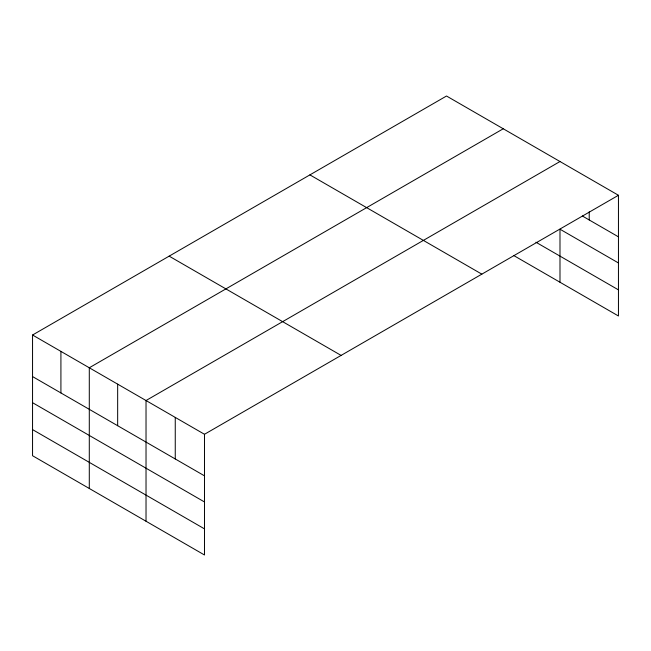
<?xml version="1.0" encoding="UTF-8"?>
<svg xmlns="http://www.w3.org/2000/svg" width="651" height="651" viewBox="0 0 651 651"><rect width="100%" height="100%" fill="white"/><g stroke="black" fill="none" stroke-linecap="round" stroke-linejoin="round"><path stroke-width="0.98" d="M618.45 195.276L446.513 96.014L32.55 335.013L32.55 455.724L204.487 554.986L204.487 434.282L618.45 195.276L618.45 315.987L513.566 255.436M503.256 128.768L89.293 367.766L89.293 488.478M559.99 161.529L146.027 400.528L146.027 521.239M582.344 215.994L618.45 236.842M618.45 262.955L559.99 229.209L559.99 282.241M535.919 242.221L618.45 289.866M309.909 174.883L481.846 274.152M169.154 256.144L341.091 355.405M32.55 335.013L204.487 434.282M32.55 376.571L204.487 475.84M32.55 402.692L204.487 501.954M32.55 429.603L204.487 528.864M589.22 211.852L589.22 219.965M175.257 417.405L175.257 458.963M117.66 384.147L117.66 425.705M60.917 351.394L60.917 392.952"/></g></svg>
